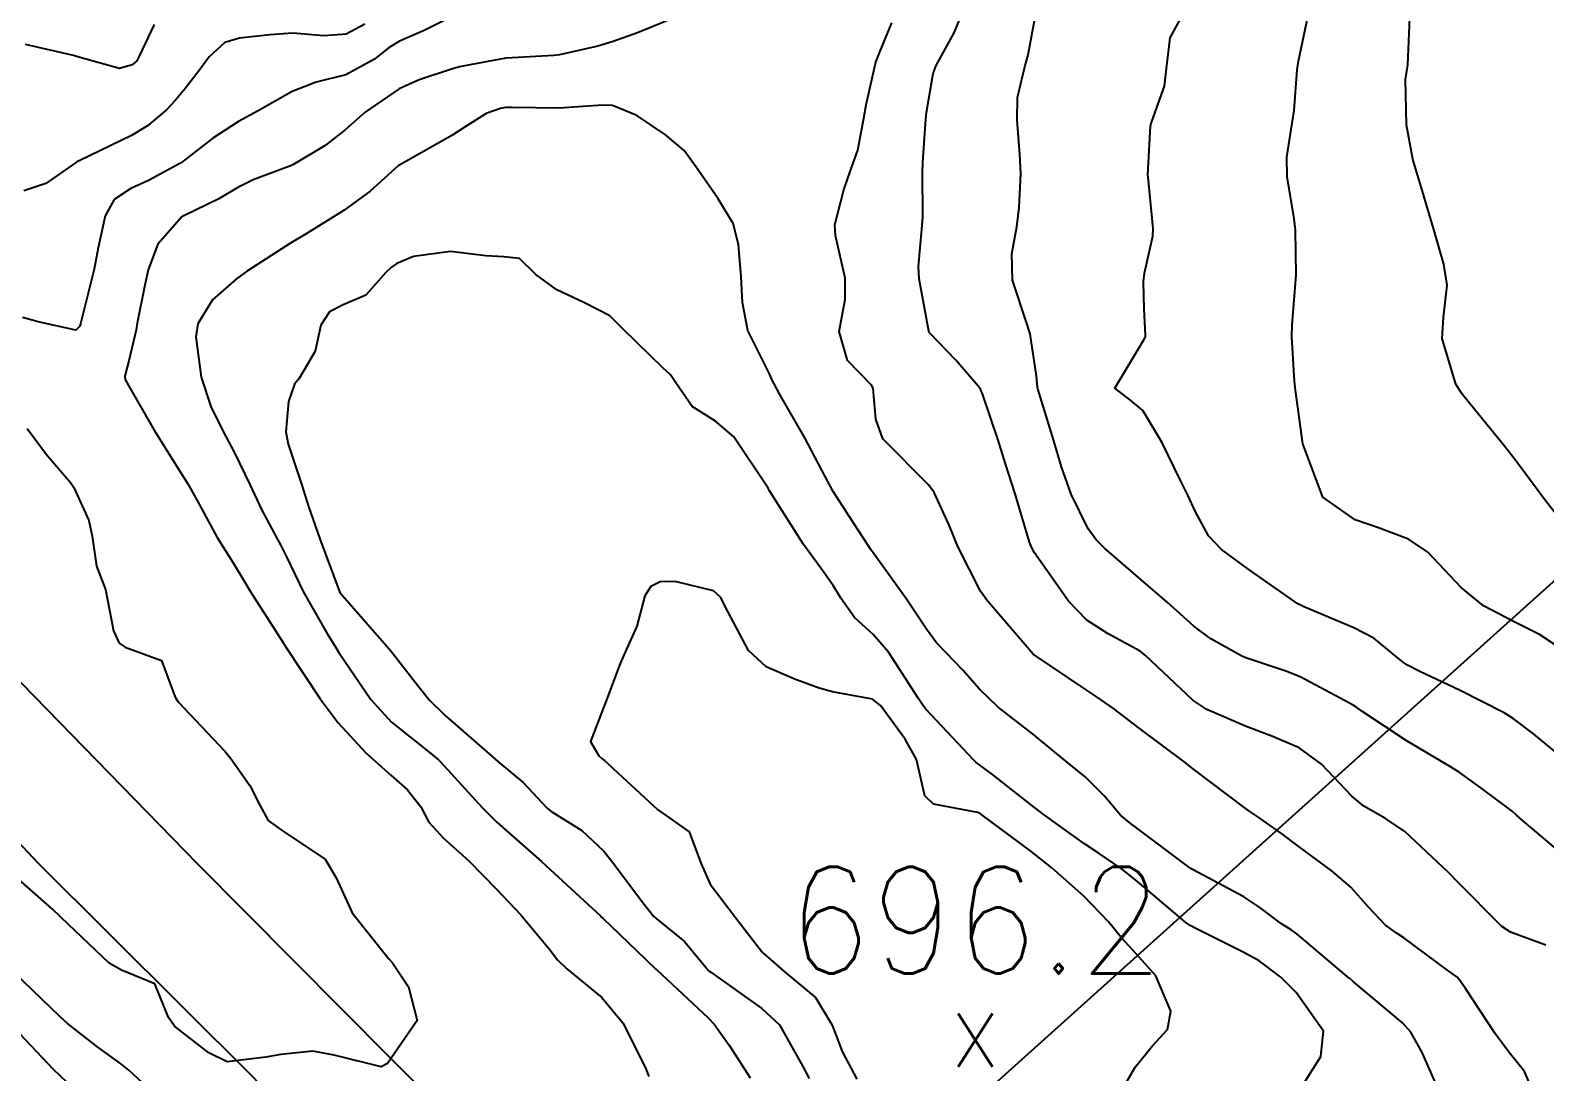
# Model space of a CAD drawing. Header units: metres. Extents: x 298520 to 308411, y 7433745 to 7450750.
# Drawn here: x 300625.3 to 300682, y 7448626.1 to 7448665.1 of the extents above; entities that cross this region are included whole.
import ezdxf
from ezdxf.enums import TextEntityAlignment as Align

# ---------------------------------------------------------------- set-up
doc = ezdxf.new("R2010")
doc.units = ezdxf.units.M
doc.header["$LTSCALE"] = 10
doc.linetypes.add('CONTINUO', pattern=[0])
for name, color, linetype in [('Curvas de Nivel 1m', 11, 'Continuous'), ('Curvas de Nivel 5m', 15, 'Continuous'), ('Linha Férrea', 251, 'TRACKS'), ('Pontos Cotados', 45, 'Continuous'), ('TEXTO', 45, 'Continuous')]:
    doc.layers.add(name, color=color, linetype=linetype)
doc.styles.add('Style-STANDARD', font='STANDARD.shx')
doc.linetypes.add('TRACKS', pattern='A,0.15,[130,ltypeshp.shx,S=0.25,R=0,X=0,Y=0],0.15', length=0.3)

# ---------------------------------------------------------------- blocks, each defined once
blk = doc.blocks.new('ELVTXT_48')
at = {"layer": 'Pontos Cotados', "linetype": 'Continuous', "style": 'Style-STANDARD'}
for s, height, p in [('696.2', 4, (0, 4)), ('x', 3, (0, 0))]:
    blk.add_text(s, height=height, dxfattribs=at).set_placement(p, align=Align.MIDDLE_CENTER)

msp = doc.modelspace()

# ---------------------------------------------------------------- linework, layer by layer
at = {"layer": 'Curvas de Nivel 1m', "flags": 128}
for points, elevation in [([(300641.128, 7448665.612), (300640.031, 7448665.059), (300639.113, 7448664.662), (300638.69, 7448664.406), (300638.176, 7448663.994), (300637.097, 7448663.405), (300635.99, 7448663.125), (300635.09, 7448662.774), (300633.82, 7448662.049), (300633.079, 7448661.653), (300632.117, 7448661.025), (300631.064, 7448660.201), (300630.995, 7448660.149), (300630.886, 7448660.082), (300629.704, 7448659.443), (300629.049, 7448659.143), (300628.423, 7448658.728), (300628.083, 7448658.114), (300627.829, 7448656.926), (300627.676, 7448656.12), (300627.239, 7448654.37), (300627.18, 7448654.127), (300627.135, 7448653.983), (300626.988, 7448653.833), (300625.581, 7448654.144), (300624.994, 7448654.304)], 703), ([(300682.04, 7448630.794), (300680.721, 7448631.275), (300680.398, 7448631.493), (300678.739, 7448633.161), (300678.398, 7448633.513), (300676.766, 7448635.046), (300676.034, 7448635.541), (300675.225, 7448636.001), (300674.781, 7448636.377), (300673.644, 7448637.571), (300672.802, 7448638.184), (300671.783, 7448638.621), (300670.814, 7448638.989), (300669.343, 7448639.625), (300668.826, 7448639.967), (300667.049, 7448641.648), (300666.845, 7448641.812), (300665.646, 7448642.463), (300664.856, 7448642.965), (300664.163, 7448643.687), (300662.89, 7448645.494), (300662.774, 7448645.701), (300662.704, 7448645.893), (300662.162, 7448647.708), (300661.81, 7448648.831), (300661.534, 7448649.714), (300660.96, 7448651.414), (300660.866, 7448651.625), (300660.798, 7448651.722), (300659.948, 7448652.711), (300658.983, 7448653.711), (300658.953, 7448653.75), (300658.936, 7448653.798), (300658.571, 7448655.754), (300658.549, 7448656.224), (300658.69, 7448657.753), (300658.708, 7448658.083), (300658.696, 7448659.754), (300658.704, 7448660.116), (300658.82, 7448661.753), (300658.851, 7448661.987), (300659.1, 7448663.45), (300659.206, 7448663.748), (300659.884, 7448664.976), (300660.2, 7448665.734)], 703), ([(300682.753, 7448634.121), (300681.149, 7448635.484), (300680.949, 7448635.662), (300680.776, 7448635.813), (300679.606, 7448636.681), (300678.791, 7448637.272), (300678.407, 7448637.514), (300676.807, 7448638.455), (300675.157, 7448639.555), (300674.961, 7448639.695), (300674.825, 7448639.782), (300674.345, 7448640.047), (300672.836, 7448640.845), (300672.311, 7448641.062), (300670.842, 7448641.542), (300670.679, 7448641.612), (300669.498, 7448642.269), (300668.854, 7448642.741), (300667.858, 7448643.64), (300666.876, 7448644.499), (300665.512, 7448645.671), (300665.197, 7448645.976), (300664.9, 7448646.392), (300664.263, 7448647.686), (300663.906, 7448648.712), (300663.615, 7448649.693), (300663.021, 7448651.64), (300663.01, 7448651.7), (300662.967, 7448652.11), (300662.727, 7448653.703), (300662.608, 7448654.085), (300662.064, 7448655.709), (300662.038, 7448656.694), (300662.227, 7448657.708), (300662.315, 7448658.436), (300662.376, 7448659.707), (300662.345, 7448660.433), (300662.237, 7448661.708), (300662.253, 7448662.547), (300662.527, 7448663.706), (300662.661, 7448664.153), (300662.941, 7448665.702)], 704), ([(300682.846, 7448641.744), (300681.805, 7448642.428), (300680.857, 7448642.906), (300679.71, 7448643.502), (300678.873, 7448644.195), (300677.618, 7448645.523), (300676.898, 7448646.01), (300675.779, 7448646.424), (300674.905, 7448646.727), (300673.688, 7448647.572), (300672.943, 7448649.58), (300672.662, 7448651.583), (300672.627, 7448651.922), (300672.53, 7448653.585), (300672.536, 7448654.038), (300672.67, 7448655.583), (300672.687, 7448655.913), (300672.668, 7448657.584), (300672.618, 7448658.005), (300672.356, 7448659.587), (300672.34, 7448660.317), (300672.544, 7448661.585), (300672.611, 7448662.062), (300672.731, 7448663.584), (300672.779, 7448663.912), (300673.133, 7448665.58)], 706), ([(300682.41, 7448646.97), (300681.999, 7448647.474), (300680.934, 7448648.922), (300680.498, 7448649.494), (300678.962, 7448651.376), (300678.86, 7448651.511), (300678.671, 7448651.807), (300678.155, 7448653.518), (300678.205, 7448654.307), (300678.343, 7448655.517), (300678.227, 7448656.312), (300677.877, 7448657.522), (300677.374, 7448659.203), (300677.276, 7448659.528), (300677.064, 7448660.244), (300676.827, 7448661.534), (300676.791, 7448663.226), (300676.834, 7448663.534), (300676.869, 7448663.771), (300676.953, 7448665.533)], 707), ([(300637.816, 7448665.306), (300637.117, 7448664.921), (300636.274, 7448664.86), (300635.117, 7448664.957), (300634.255, 7448664.904), (300633.114, 7448664.776), (300632.565, 7448664.612), (300631.976, 7448664.071), (300631.612, 7448663.561), (300631.091, 7448662.903), (300630.722, 7448662.449), (300630.387, 7448662.087), (300629.676, 7448661.495), (300629.073, 7448661.128), (300627.113, 7448660.179), (300627.063, 7448660.157), (300627.042, 7448660.151), (300627.014, 7448660.13), (300625.866, 7448659.327), (300625.047, 7448659.056)], 704), ([(300649.126, 7448665.42), (300648.025, 7448664.975), (300647.114, 7448664.649), (300646.532, 7448664.475), (300645.107, 7448664.155), (300644.889, 7448664.13), (300643.104, 7448664.027), (300643.025, 7448664.02), (300642.622, 7448663.945), (300641.357, 7448663.701), (300641.1, 7448663.632), (300639.849, 7448663.219), (300639.092, 7448662.881), (300637.826, 7448661.999), (300637.076, 7448661.336), (300636.332, 7448660.756), (300635.113, 7448660.029), (300635.081, 7448660.012), (300635.062, 7448660.002), (300633.632, 7448659.473), (300633.05, 7448659.182), (300632.35, 7448658.76), (300631.034, 7448658.122), (300631.007, 7448658.107), (300630.955, 7448658.081), (300630.058, 7448657.054), (300629.702, 7448656.093), (300629.578, 7448655.524), (300629.289, 7448654.097), (300629.245, 7448653.842), (300628.972, 7448652.681), (300628.849, 7448652.217), (300628.824, 7448652.102), (300628.842, 7448651.982), (300628.96, 7448651.764), (300629.917, 7448650.09), (300630.919, 7448648.493), (300631.183, 7448648.077), (300631.527, 7448647.453), (300632.282, 7448646.066), (300632.883, 7448645.116), (300633.279, 7448644.456), (300633.519, 7448644.05), (300634.766, 7448642.11), (300634.812, 7448642.03), (300634.824, 7448642.011), (300634.842, 7448641.988), (300636.135, 7448640.017), (300636.81, 7448639.121), (300637.848, 7448637.999), (300638.785, 7448637.167), (300639.416, 7448636.617), (300639.903, 7448635.973), (300640.204, 7448635.405), (300640.761, 7448634.807), (300641.711, 7448633.95), (300642.737, 7448632.896), (300643.649, 7448631.931), (300644.71, 7448630.655), (300645.033, 7448630.242), (300645.382, 7448629.91), (300646.687, 7448628.832), (300647.479, 7448627.882), (300648.328, 7448626.202), (300648.452, 7448625.872)], 702), ([(300681.499, 7448625.477), (300681.237, 7448626.06), (300680.666, 7448626.772), (300680.129, 7448627.495), (300679.033, 7448629.171), (300678.799, 7448629.509), (300678.704, 7448629.602), (300678.371, 7448629.849), (300676.718, 7448631.061), (300676.435, 7448631.249), (300676.038, 7448631.54), (300675.398, 7448632.219), (300674.737, 7448632.968), (300674.043, 7448633.567), (300672.757, 7448634.512), (300672.148, 7448634.97), (300671.251, 7448635.603), (300670.962, 7448635.795), (300670.776, 7448635.931), (300669.563, 7448636.844), (300668.791, 7448637.429), (300668.529, 7448637.633), (300666.812, 7448638.92), (300665.848, 7448639.665), (300665.242, 7448640.089), (300664.83, 7448640.355), (300662.843, 7448641.7), (300661.109, 7448643.718), (300660.868, 7448644.057), (300660.022, 7448645.733), (300659.695, 7448646.532), (300659.138, 7448647.747), (300658.917, 7448648.039), (300657.216, 7448649.767), (300656.95, 7448650.502), (300656.846, 7448651.656), (300656.786, 7448651.773), (300655.887, 7448652.701), (300655.571, 7448653.784), (300655.798, 7448654.985), (300655.802, 7448655.782), (300655.437, 7448657.378), (300655.414, 7448657.786), (300655.745, 7448659.091), (300655.992, 7448659.781), (300656.271, 7448660.578), (300656.502, 7448661.776), (300656.588, 7448662.275), (300656.927, 7448663.772), (300656.966, 7448663.91), (300657.111, 7448664.294), (300657.543, 7448665.349)], 702), ([(300677.965, 7448625.517), (300677.414, 7448626.774), (300676.981, 7448627.527), (300676.678, 7448627.883), (300674.837, 7448629.421), (300674.703, 7448629.54), (300674.679, 7448629.56), (300672.719, 7448631.213), (300672.502, 7448631.364), (300672.138, 7448631.589), (300671.33, 7448632.202), (300670.738, 7448632.597), (300668.81, 7448633.629), (300668.753, 7448633.66), (300668.659, 7448633.726), (300666.768, 7448635.151), (300666.472, 7448635.357), (300666.116, 7448635.66), (300665.503, 7448636.392), (300664.787, 7448637.095), (300664.068, 7448637.687), (300662.808, 7448638.719), (300661.537, 7448639.713), (300660.83, 7448640.38), (300660.207, 7448641.1), (300659.587, 7448641.739), (300659.22, 7448642.118), (300658.852, 7448642.628), (300658.094, 7448643.758), (300656.888, 7448645.445), (300656.754, 7448645.635), (300656.66, 7448645.773), (300655.959, 7448646.84), (300655.355, 7448647.793), (300654.925, 7448648.589), (300654.293, 7448649.807), (300653.356, 7448651.419), (300653.139, 7448651.818), (300653.085, 7448651.939), (300652.967, 7448652.2), (300652.159, 7448653.828), (300651.952, 7448654.877), (300651.911, 7448655.831), (300651.812, 7448657.045), (300651.611, 7448657.834), (300651.047, 7448658.76), (300650.288, 7448659.852), (300649.772, 7448660.561), (300649.076, 7448661.159), (300647.998, 7448661.881), (300647.086, 7448662.248), (300646.718, 7448662.263), (300645.085, 7448662.149), (300643.331, 7448662.182), (300643.085, 7448662.174), (300642.889, 7448662.138), (300642.359, 7448661.947), (300641.575, 7448661.458), (300641.075, 7448661.135), (300639.063, 7448659.99), (300638.009, 7448659.04), (300637.038, 7448658.335), (300636.838, 7448658.21), (300636.539, 7448658.015), (300635.61, 7448657.442), (300635.024, 7448657.097), (300633.415, 7448656.054), (300633.01, 7448655.764), (300632.101, 7448654.97), (300631.555, 7448654.074), (300631.481, 7448653.58), (300631.679, 7448652.073), (300632.041, 7448650.98), (300632.488, 7448650.065), (300632.931, 7448649.236), (300633.506, 7448648.051), (300633.955, 7448647.096), (300634.512, 7448646.036), (300634.651, 7448645.794), (300634.886, 7448645.314), (300635.515, 7448644.024), (300636.42, 7448642.444), (300636.687, 7448642.012), (300636.84, 7448641.758), (300638.032, 7448639.998), (300638.81, 7448639.149), (300640.288, 7448637.968), (300640.569, 7448637.742), (300640.788, 7448637.513), (300642.202, 7448635.946), (300642.767, 7448635.392), (300644.427, 7448633.923), (300644.749, 7448633.631), (300646.632, 7448631.891), (300646.676, 7448631.844), (300646.722, 7448631.799), (300648.002, 7448630.585), (300648.703, 7448629.908), (300648.725, 7448629.891), (300648.743, 7448629.869), (300650.676, 7448628.069), (300650.895, 7448627.838), (300651.455, 7448627.042), (300652.245, 7448625.824)], 701), ([(300625.164, 7448650.148), (300625.887, 7448649.182), (300626.794, 7448648.131), (300626.911, 7448647.938), (300627.475, 7448646.698), (300627.603, 7448646.119), (300627.758, 7448644.993), (300628.099, 7448644.118), (300628.396, 7448642.568), (300628.609, 7448642.112), (300628.841, 7448641.96), (300630.201, 7448641.454), (300630.711, 7448640.082), (300630.82, 7448639.906), (300632.569, 7448638.062), (300632.79, 7448637.79), (300633.507, 7448636.776), (300633.885, 7448636.043), (300634.186, 7448635.457), (300634.763, 7448635.052), (300636.332, 7448634.014), (300636.743, 7448633.321), (300637.338, 7448632.004), (300638.706, 7448630.286), (300638.848, 7448630.132), (300638.949, 7448629.986), (300639.444, 7448629.226), (300639.775, 7448627.973), (300638.657, 7448626.361), (300638.419, 7448626.23), (300636.663, 7448626.672), (300635.865, 7448626.818), (300634.663, 7448626.698), (300634.103, 7448626.597), (300632.658, 7448626.416), (300631.967, 7448626.763), (300630.678, 7448627.754), (300630.46, 7448628.083), (300629.944, 7448629.34), (300628.7, 7448629.86), (300628.24, 7448630.115), (300626.717, 7448631.569), (300626.11, 7448632.136), (300624.741, 7448633.358)], 703), ([(300666.337, 7448625.655), (300666.659, 7448626.223), (300667.3, 7448627.01), (300667.869, 7448627.638), (300667.995, 7448628.325), (300667.437, 7448629.643), (300666.711, 7448630.461), (300666.132, 7448631.074), (300665.663, 7448631.666), (300664.737, 7448632.633), (300663.544, 7448633.692), (300662.759, 7448634.314), (300660.866, 7448635.719), (300660.773, 7448635.759), (300659.106, 7448636.075), (300658.779, 7448636.382), (300658.478, 7448637.753), (300658.052, 7448638.509), (300657.12, 7448639.767), (300656.825, 7448640.009), (300655.325, 7448640.29), (300654.829, 7448640.418), (300653.876, 7448640.766), (300652.837, 7448641.226), (300652.184, 7448641.827), (300651.409, 7448643.29), (300651.129, 7448643.837), (300650.875, 7448644.068), (300649.429, 7448644.412), (300648.878, 7448644.409), (300648.521, 7448644.229), (300648.303, 7448643.876), (300647.995, 7448642.74), (300647.614, 7448641.882), (300647.378, 7448641.344), (300646.823, 7448639.89), (300646.269, 7448638.427), (300646.572, 7448637.892), (300646.69, 7448637.789), (300646.791, 7448637.709), (300648.773, 7448635.87), (300649.954, 7448635.041), (300650.411, 7448633.845), (300650.741, 7448633.077), (300651.689, 7448631.83), (300652.71, 7448630.523), (300653.505, 7448629.812), (300654.688, 7448628.825), (300655.318, 7448627.79), (300655.692, 7448626.813), (300656.232, 7448625.776)], 699), ([(300629.845, 7448625.292), (300628.979, 7448626.105), (300628.657, 7448626.354), (300627.808, 7448626.976), (300626.679, 7448627.854), (300626.373, 7448628.133), (300624.699, 7448629.741)], 702), ([(300626.648, 7448625.653), (300626.147, 7448626.135), (300624.676, 7448627.689)], 701)]:
    msp.add_lwpolyline(points, dxfattribs=dict(at, elevation=elevation))
at = {"layer": 'Curvas de Nivel 5m', "flags": 128}
for points, elevation in [([(300682.797, 7448637.705), (300681.582, 7448638.707), (300680.82, 7448639.28), (300680.477, 7448639.493), (300678.831, 7448640.335), (300677.318, 7448641.045), (300676.841, 7448641.299), (300676.702, 7448641.393), (300676.526, 7448641.535), (300675.598, 7448642.296), (300674.854, 7448642.678), (300672.956, 7448643.485), (300672.862, 7448643.525), (300672.824, 7448643.542), (300672.748, 7448643.581), (300670.882, 7448644.889), (300669.892, 7448645.615), (300669.408, 7448646.132), (300668.907, 7448647.047), (300668.642, 7448647.633), (300668.377, 7448648.179), (300667.658, 7448649.643), (300666.955, 7448650.819), (300666.504, 7448651.203), (300665.897, 7448651.666), (300666.981, 7448653.469), (300667.048, 7448653.583), (300667.055, 7448653.649), (300666.997, 7448654.617), (300666.973, 7448655.651), (300667.016, 7448655.97), (300667.318, 7448657.359), (300667.336, 7448657.647), (300667.145, 7448659.566), (300667.139, 7448659.649), (300667.237, 7448661.492), (300667.282, 7448661.648), (300667.758, 7448662.981), (300667.834, 7448663.643), (300667.979, 7448664.782), (300668.436, 7448665.637)], 705), ([(300629.923, 7448665.29), (300629.364, 7448664.097), (300629.272, 7448663.927), (300629.1, 7448663.775), (300628.63, 7448663.639), (300627.102, 7448664.058), (300626.906, 7448664.132), (300625.109, 7448664.541)], 705), ([(300672.951, 7448625.577), (300673.615, 7448626.619), (300673.717, 7448627.57), (300672.694, 7448629.016), (300672.119, 7448629.589), (300671.311, 7448630.203), (300670.712, 7448630.534), (300668.929, 7448631.42), (300668.722, 7448631.524), (300668.571, 7448631.632), (300666.746, 7448633.181), (300666.134, 7448633.659), (300665.313, 7448634.226), (300664.762, 7448634.594), (300663.22, 7448635.696), (300662.776, 7448636.035), (300661.313, 7448637.19), (300660.791, 7448637.573), (300660.709, 7448637.638), (300660.626, 7448637.723), (300658.821, 7448639.639), (300658.732, 7448639.751), (300658.537, 7448640.041), (300657.43, 7448641.764), (300656.85, 7448642.433), (300656.149, 7448643.073), (300655.643, 7448643.788), (300655.355, 7448644.27), (300654.884, 7448644.922), (300654.236, 7448645.807), (300653.052, 7448647.678), (300652.967, 7448647.819), (300652.914, 7448647.912), (300651.627, 7448649.833), (300650.949, 7448650.421), (300650.071, 7448650.97), (300649.461, 7448651.863), (300649.258, 7448652.158), (300648.968, 7448652.427), (300647.47, 7448653.885), (300646.99, 7448654.371), (300646.041, 7448654.855), (300645.004, 7448655.349), (300644.215, 7448655.922), (300643.602, 7448656.515), (300643.019, 7448656.588), (300642.34, 7448656.626), (300641.021, 7448656.784), (300639.635, 7448656.596), (300639.016, 7448656.329), (300638.806, 7448656.201), (300638.597, 7448655.994), (300637.851, 7448655.151), (300637.001, 7448654.785), (300636.49, 7448654.523), (300636.167, 7448654.018), (300635.951, 7448653.048), (300635.355, 7448652.026), (300635.178, 7448651.811), (300634.954, 7448651.156), (300634.85, 7448650.031), (300634.936, 7448649.563), (300635.455, 7448648.025), (300635.704, 7448647.223), (300636.132, 7448646.018), (300636.873, 7448644.01), (300638.637, 7448641.992), (300638.841, 7448641.754), (300639.615, 7448640.762), (300640.235, 7448639.969), (300640.815, 7448639.403), (300642.484, 7448637.943), (300642.79, 7448637.679), (300643.739, 7448636.882), (300644.641, 7448635.921), (300644.772, 7448635.816), (300645.945, 7448635.083), (300646.757, 7448634.314), (300647.106, 7448633.886), (300648.209, 7448632.397), (300648.634, 7448631.871), (300648.722, 7448631.79), (300649.789, 7448630.93), (300650.686, 7448629.84), (300650.703, 7448629.824), (300650.765, 7448629.777), (300652.682, 7448628.413), (300653.338, 7448627.813), (300654.212, 7448626.25), (300654.459, 7448625.802)], 700)]:
    msp.add_lwpolyline(points, dxfattribs=dict(at, elevation=elevation))
at = {"layer": 'Linha Férrea', "flags": 128}
for points in [[(298729.261, 7450749.95), (298734.809, 7450730.65), (298742.343, 7450703.451), (298750.119, 7450676.237), (298757.889, 7450649.199), (298765.189, 7450623.712), (298769.985, 7450606.424), (298776.494, 7450583.287), (298783.055, 7450560.248), (298788.164, 7450542.214), (298793.821, 7450521.584), (298798.125, 7450506.606), (298804.386, 7450484.418), (298809.295, 7450466.837), (298814.551, 7450448.858), (298819.559, 7450431.225), (298826.267, 7450408.649), (298831.926, 7450389.314), (298837.135, 7450370.779), (298842.092, 7450352.398), (298847.802, 7450331.823), (298852.149, 7450316.412), (298858.34, 7450294.769), (298862.969, 7450278.965), (298867.952, 7450260.088), (298870.924, 7450249.95), (298873.722, 7450238.982), (298878.355, 7450222.697), (298882.025, 7450210.358), (298885.603, 7450197.651), (298890.189, 7450181.049), (298894.637, 7450166.006), (298898.995, 7450149.812), (298904.361, 7450131.79), (298908.122, 7450117.709), (298911.93, 7450103.946), (298916.104, 7450089.039), (298920.554, 7450073.399), (298923.212, 7450064.319), (298926.468, 7450052.577), (298930.321, 7450038.956), (298934.723, 7450023.223), (298938.252, 7450011.622), (298941.509, 7449999.193), (298944.399, 7449989.651), (298947.701, 7449977.682), (298952.335, 7449961.49), (298956.967, 7449946.581), (298961.92, 7449929.017), (298965.909, 7449915.258), (298970.082, 7449900.905), (298973.936, 7449887.787), (298977.788, 7449874.853), (298981.549, 7449862.469), (298986.366, 7449847.197), (298989.852, 7449836.37), (298994.575, 7449822.337), (298999.437, 7449807.292), (299004.068, 7449794.269), (299008.7, 7449781.657), (299013.057, 7449770.328), (299018.285, 7449757.718), (299022.322, 7449748.037), (299026.817, 7449737.63), (299031.861, 7449726.852), (299036.814, 7449716.896), (299043.096, 7449705.205), (299047.821, 7449696.534), (299054.335, 7449685.572), (299060.664, 7449675.852), (299069.469, 7449663.104), (299077.541, 7449652.872), (299085.429, 7449643.336), (299089.832, 7449637.784), (299098.728, 7449628.561), (299107.993, 7449618.793), (299117.442, 7449610.031), (299127.077, 7449601.223), (299138.453, 7449591.782), (299150.409, 7449582.651), (299162.779, 7449573.982), (299174.004, 7449567.002), (299185.962, 7449560.295), (299199.698, 7449553.222), (299213.253, 7449547.024), (299227.033, 7449541.5), (299241.999, 7449536.525), (299258.424, 7449531.831), (299277.224, 7449527.814), (299295.935, 7449525.032), (299311.589, 7449523.57), (299326.876, 7449522.883), (299340.975, 7449522.747), (299353.572, 7449523.111), (299369.274, 7449524.069), (299382.826, 7449525.211), (299396.609, 7449526.717), (299414.178, 7449529.501), (299430.969, 7449532.603), (299440.142, 7449534.839), (299451.094, 7449537.487), (299469.666, 7449542.917), (299486.963, 7449547.755), (299510.376, 7449554.83), (299531.414, 7449561.037), (299544.903, 7449564.894), (299559.186, 7449569.068), (299590.197, 7449576.665), (299616.417, 7449582.259), (299645.03, 7449585.805), (299675.251, 7449587.635), (299705.522, 7449586.259), (299732.882, 7449582.825), (299762.581, 7449576.088), (299791.888, 7449566.944), (299816.217, 7449556.896), (299840.774, 7449544.781), (299859.676, 7449534.387), (299878.529, 7449521.308), (299897.376, 7449507.135), (299919.538, 7449486.991), (299927.658, 7449478.626), (299947.133, 7449456.962), (299961.499, 7449437.961), (299971.137, 7449424.784), (299981.869, 7449408.322), (299997.595, 7449383.682), (300016.228, 7449354.96), (300035.864, 7449324.687), (300055.136, 7449295.587), (300073.232, 7449268.397), (300085.868, 7449249.95), (300089.501, 7449244.778), (300101.211, 7449227.647), (300111.197, 7449214.14), (300124.752, 7449194.736), (300135.909, 7449179.759), (300148.296, 7449162.129), (300160.805, 7449144.566), (300173.129, 7449128.481), (300185.523, 7449112.088), (300198.402, 7449095.758), (300207.462, 7449083.98), (300220.094, 7449068.515), (300233.468, 7449051.744), (300246.778, 7449035.349), (300263.478, 7449015.076), (300277.526, 7448998.444), (300292.814, 7448981.501), (300306.688, 7448964.856), (300324.623, 7448944.393), (300340.398, 7448926.517), (300357.9, 7448907.843), (300372.755, 7448891.817), (300392.041, 7448871.054), (300410.717, 7448852.066), (300427.475, 7448834.137), (300439.245, 7448822.858), (300454.898, 7448806.525), (300473.448, 7448788.164), (300493.111, 7448768.808), (300511.705, 7448749.95), (300518.198, 7448743.612), (300525.672, 7448735.984), (300530.889, 7448730.361), (300538.141, 7448723.284), (300543.771, 7448717.624), (300548.924, 7448711.903), (300554.778, 7448706.093), (300562.444, 7448698.573), (300570.483, 7448690.198), (300580.06, 7448680.508), (300590.013, 7448670.628), (300599.102, 7448661.391), (300608.565, 7448651.702), (300616.68, 7448643.32), (300625.581, 7448633.859), (300633.62, 7448625.859), (300641.21, 7448617.858), (300649.582, 7448609.897), (300659.386, 7448599.72), (300667.387, 7448591.231), (300676.098, 7448582.784), (300683.871, 7448574.669), (300691.725, 7448567.153), (300703.33, 7448554.876), (300711.744, 7448546.351), (300718.093, 7448539.767), (300726.506, 7448530.983), (300733.153, 7448523.695), (300741.152, 7448514.418), (300747.426, 7448507.242), (300750.054, 7448504.018), (300758.169, 7448493.99), (300764.854, 7448485.238), (300772.251, 7448475.55), (300781.114, 7448462.855), (300788.178, 7448452.147), (300795.99, 7448439.115), (300802.712, 7448427.661), (300809.137, 7448414.665), (300814.959, 7448402.42), (300819.763, 7448391.601), (300824.722, 7448378.533), (300829.079, 7448366.59), (300833.249, 7448353.858), (300836.592, 7448342.438), (300839.822, 7448330.572), (300842.678, 7448317.912), (300845.758, 7448304.202), (300848.387, 7448291.169), (300849.927, 7448279.903), (300851.843, 7448266.756), (300852.632, 7448254.174), (300852.974, 7448249.95), (300853.718, 7448237.64), (300853.896, 7448226.066), (300854.164, 7448215.145), (300853.836, 7448203.832), (300853.598, 7448192.905), (300852.795, 7448182.25), (300851.991, 7448170.79), (300850.801, 7448159.302), (300849.223, 7448146.768), (300848.151, 7448135.486), (300846.96, 7448124.114), (300845.442, 7448113.546), (300844.222, 7448102.204), (300842.288, 7448090.385), (300840.978, 7448078.33), (300839.608, 7448068.386), (300838.209, 7448056.39), (300836.541, 7448045.166), (300835.023, 7448032.665), (300833.535, 7448020.341), (300832.284, 7448009.205), (300831.094, 7447998.637), (300829.874, 7447985.926), (300828.432, 7447973.713), (300826.546, 7447955.639), (300825.162, 7447943.391), (300824.986, 7447942.247), (300823.836, 7447930.96), (300822.657, 7447919.829), (300821.593, 7447909.075), (300820.243, 7447895.408), (300819.533, 7447885.934), (300818.679, 7447872.07), (300818.298, 7447858.799), (300817.927, 7447851.916), (300817.786, 7447841.862), (300817.933, 7447833.489), (300818.516, 7447815.843), (300820.361, 7447795.876), (300822.449, 7447776.733), (300825.922, 7447758.996), (300827.722, 7447750.217), (300828.687, 7447743.229), (300830.467, 7447731.539), (300833.751, 7447711.152), (300838.977, 7447681.969), (300842.161, 7447664.851), (300846.249, 7447643.566), (300856.898, 7447587.933), (300861.3, 7447564.706), (300863.731, 7447552.015), (300867.081, 7447534.8), (300870.251, 7447518.153), (300879.139, 7447471.406), (300882.717, 7447452.426), (300886.196, 7447433.436), (300890.621, 7447408.952), (300893.065, 7447393.996), (300894.895, 7447382.534), (300896.018, 7447374.923), (300897.056, 7447367.88), (300898.671, 7447355.202), (300899.884, 7447344.173), (300901.155, 7447328.57), (300902.425, 7447306.17), (300902.632, 7447290.927), (300902.643, 7447274.906), (300901.209, 7447249.806), (300899.894, 7447235.454), (300897.424, 7447214.973), (300896.24, 7447207.108, -0.017609), (300893.245, 7447191.067), (300890.79, 7447180.008), (300886.347, 7447162.337), (300883.122, 7447151.267), (300877.521, 7447133.871), (300873.858, 7447123.752), (300865.532, 7447103.056), (300859.822, 7447090.388), (300850.503, 7447071.406), (300846.315, 7447063.106), (300836.805, 7447045.834), (300827.664, 7447031.197), (300815.395, 7447013.014), (300803.069, 7446996.228), (300792.968, 7446983.245), (300781.446, 7446969.292), (300759.63, 7446945.435), (300748.36, 7446933.669), (300737.301, 7446922.447), (300720.178, 7446905.644), (300707.821, 7446893.561), (300697.057, 7446883.028), (300686.376, 7446872.224), (300676.506, 7446862.329), (300660.145, 7446845.845), (300651.989, 7446837.638), (300637.917, 7446823.835), (300624.102, 7446810.419), (300614.955, 7446801.573), (300610.107, 7446796.538), (300599.124, 7446785.64, 0.017844), (300588.776, 7446774.611), (300582.973, 7446768.596), (300572.807, 7446757.15), (300570.635, 7446754.423, -0.018804), (300566.868, 7446749.902, -0.021463), (300565.197, 7446747.771, 0.014089), (300560.744, 7446742.236), (300556.818, 7446737.065), (300549.018, 7446726.402), (300544.903, 7446720.152), (300542.989, 7446717.435), (300540.702, 7446714.014), (300534.516, 7446704.131), (300528.813, 7446694.775), (300525.37, 7446688.688), (300519.775, 7446678.443, 0.017217), (300513.559, 7446666.068), (300510.115, 7446659.471), (300505.35, 7446648.44), (300501.39, 7446638.953, 0.017957), (300498.447, 7446631.125), (300492.383, 7446614.647), (300488.086, 7446600.958), (300484.889, 7446590.082), (300482.448, 7446580.533), (300479.028, 7446566.174), (300474.999, 7446546.195), (300472.245, 7446530.076), (300469.723, 7446510.133), (300467.649, 7446494.09), (300465.343, 7446472.628), (300462.509, 7446448.283), (300460.589, 7446427.75), (300458.173, 7446403.459), (300455.716, 7446377.743), (300453.679, 7446357.578), (300451.179, 7446331.957), (300448.408, 7446302.907), (300446.096, 7446278.461), (300443.948, 7446255.986), (300443.327, 7446249.95), (300441.921, 7446236.026), (300439.714, 7446214.959), (300437.145, 7446189.663), (300434.772, 7446164.489), (300432.986, 7446145.942), (300427.675, 7446092.019), (300425.457, 7446069.071), (300422.052, 7446034.05), (300420.454, 7446017.74), (300416.946, 7445981.751), (300414.159, 7445952.95), (300410.686, 7445916.311), (300408.437, 7445891.812), (300405.718, 7445868.171), (300403.766, 7445842.739), (300401.654, 7445818.651), (300400.337, 7445806.143), (300399.876, 7445801.282), (300399.266, 7445794.558)], [(298905.363, 7450145.031), (298910.207, 7450124.873), (298915.002, 7450108.012), (298921.739, 7450085.266), (298926.98, 7450064.83), (298931.003, 7450051.742), (298934.224, 7450039.953), (298937.65, 7450027.983), (298940.458, 7450017.786), (298943.206, 7450008.624), (298945.866, 7449998.811), (298948.85, 7449988.084), (298952.218, 7449977.183), (298954.849, 7449967.637), (298957.892, 7449956.733), (298961.763, 7449943.848), (298964.896, 7449932.558), (298968.973, 7449920.293), (298972.372, 7449908.382), (298975.8, 7449896.208), (298979.287, 7449884.682), (298982.035, 7449875.079), (298985.463, 7449863.464), (298988.891, 7449853.475), (298994.252, 7449836.792), (298999.642, 7449820.007), (299004.122, 7449806.223), (299009.577, 7449791.55), (299017.072, 7449771.922), (299023.852, 7449755.78), (299031.351, 7449735.099), (299042.615, 7449714.768), (299049.157, 7449702.257), (299057.947, 7449687.795), (299067.128, 7449674.025), (299074.388, 7449663.764), (299083.266, 7449652.271), (299093.226, 7449640.21), (299104.865, 7449628.3), (299116.059, 7449616.929), (299127.188, 7449606.965), (299134.846, 7449600.398), (299146.061, 7449590.999), (299159.8, 7449581.134), (299172.881, 7449572.672), (299188.754, 7449563.553), (299203.487, 7449555.781), (299219.692, 7449548.782), (299229.285, 7449544.979), (299249.695, 7449538.196), (299264.418, 7449534.22), (299286.841, 7449530.183), (299305.276, 7449527.832), (299319.472, 7449527.113), (299340.209, 7449526.73), (299362.575, 7449527.496), (299380.335, 7449528.889), (299402.027, 7449531.43), (299418.393, 7449534.55), (299439.271, 7449538.773), (299455.546, 7449542.61), (299468.219, 7449546.447), (299486.071, 7449551.679), (299502.678, 7449556.429), (299521.873, 7449562.476), (299544.903, 7449569.511), (299558.765, 7449572.874), (299572.65, 7449576.475), (299589.389, 7449580.647), (299603.615, 7449583.903), (299623.713, 7449587.445), (299640.449, 7449589.67), (299657.813, 7449590.983), (299675.925, 7449591.554), (299694.255, 7449591.042), (299708.541, 7449590.126), (299722.182, 7449588.244), (299738.919, 7449585.56), (299759.653, 7449580.821), (299775.25, 7449576.474), (299786.436, 7449572.94), (299797.015, 7449569.282), (299807.003, 7449565.52), (299816.424, 7449561.561), (299823.596, 7449557.979), (299834.148, 7449553.022), (299842.943, 7449548.641), (299850.946, 7449544.045), (299857.58, 7449540.07), (299867.592, 7449534.039), (299879.685, 7449526.144), (299888.765, 7449519.647), (299901.686, 7449509.708), (299911.305, 7449500.703), (299920.635, 7449492.515), (299928.708, 7449484.626), (299935.814, 7449476.733), (299943.925, 7449467.258), (299951.104, 7449459.003), (299957.671, 7449450.784), (299963.484, 7449442.67), (299970.77, 7449432.303), (299976.475, 7449423.904), (299982.432, 7449414.862), (299988.891, 7449404.85), (299995.852, 7449394.443), (300002.312, 7449383.928), (300010.887, 7449370.223), (300018.781, 7449358.239), (300026.569, 7449345.892), (300033.388, 7449335.88), (300041.176, 7449324.037), (300049.358, 7449311.838), (300057.288, 7449299.745), (300065.47, 7449287.364), (300073.508, 7449275.701), (300081.011, 7449264.541), (300090.196, 7449251.298), (300091.164, 7449249.95), (300100.525, 7449236.167), (300109.403, 7449223.951), (300117.162, 7449213.187), (300127.336, 7449198.457), (300139.6, 7449181.446), (300149.952, 7449166.72), (300159.813, 7449153.466), (300168.75, 7449141.382), (300179.779, 7449126.346), (300190.932, 7449112.414), (300203.876, 7449095.222), (300217.308, 7449078.587), (300230.374, 7449062.005), (300242.887, 7449046.162), (300256.877, 7449029.774), (300272.777, 7449010.921), (300288.309, 7448992.868), (300306.303, 7448971.97), (300322.512, 7448953.54), (300337.055, 7448937.024), (300349.196, 7448923.521), (300363.433, 7448907.803), (300372.178, 7448898.27), (300387.649, 7448881.624), (300402.322, 7448866.086), (300417.298, 7448851.105), (300428.763, 7448838.962), (300440.716, 7448827.379), (300454.398, 7448813.148), (300467.461, 7448800.639), (300481.638, 7448785.533), (300502.227, 7448765.254), (300514.06, 7448753.852), (300517.826, 7448749.95), (300528.275, 7448738.976), (300540.783, 7448726.333), (300551.364, 7448715.261), (300568.358, 7448698.083), (300580.431, 7448686.447), (300591.073, 7448675.242), (300605.822, 7448659.996), (300619.827, 7448645.871), (300631.531, 7448633.85), (300641.93, 7448623.388), (300651.196, 7448614.132), (300663.21, 7448601.736), (300675.654, 7448588.967), (300686.366, 7448579.136), (300697.132, 7448567.001), (300714.307, 7448549.82), (300728.065, 7448535.254), (300742.189, 7448519.954), (300754.02, 7448506), (300763.608, 7448493.67), (300772.134, 7448482.969), (300781.594, 7448469.905), (300789.873, 7448457.453), (300798.087, 7448444.138), (300806.367, 7448430.378), (300809.353, 7448423.731), (300815.826, 7448410.715), (300822.176, 7448396.83), (300827.777, 7448382.459), (300832.26, 7448369.325), (300838.297, 7448352.647), (300842.655, 7448335.903), (300846.951, 7448318.72), (300850.061, 7448305.153), (300853.485, 7448286.05), (300855.912, 7448269.922), (300857.341, 7448249.95), (300858.33, 7448231.606), (300857.942, 7448206.205), (300856.925, 7448178.368), (300854.333, 7448156.855), (300851.333, 7448129.708), (300849.095, 7448108.502), (300845.739, 7448085.317), (300843.044, 7448064.17), (300840.396, 7448043.097), (300838.567, 7448030.951), (300837.041, 7448016.016), (300835.11, 7447994.958), (300832.975, 7447975.28), (300830.738, 7447953.623), (300829.108, 7447937.188), (300828.366, 7447933.435), (300827.045, 7447924.743), (300825.629, 7447910.191), (300824.268, 7447895.589), (300822.966, 7447881.617), (300821.953, 7447863.074), (300821.73, 7447846.352), (300821.738, 7447838.346), (300822.298, 7447822.796), (300823.264, 7447806.625), (300824.128, 7447792.391), (300826.211, 7447777.691), (300829.715, 7447760.435), (300831.501, 7447751.07), (300833.495, 7447738.255), (300836.415, 7447720.056), (300862.711, 7447579.549), (300879.787, 7447489.912), (300882.904, 7447473.371), (300886.736, 7447453.399), (300891.84, 7447425.61), (300894.824, 7447408.419), (300897.501, 7447392.308), (300900.259, 7447374.699), (300902.627, 7447356.768), (300903.989, 7447344.999), (300904.86, 7447335.88), (300905.847, 7447322.28), (300906.291, 7447313.022), (300906.573, 7447308.418), (300906.759, 7447298.893), (300906.88, 7447292.725, -0.006984), (300906.844, 7447284.829), (300906.695, 7447276.838), (300906.36, 7447267.883), (300905.744, 7447256.667), (300905.23, 7447249.95), (300904.292, 7447239.525), (300903.012, 7447227.25), (300901.034, 7447212.309), (300899.543, 7447202.921, -0.011988), (300897.909, 7447194.02), (300894.997, 7447180.769), (300891.356, 7447165.387), (300887.457, 7447151.115), (300883.301, 7447137.652), (300876.75, 7447119.219), (300874.099, 7447111.988), (300871.749, 7447106.138, -0.018309), (300868.914, 7447099.764, 0.011681), (300865.826, 7447093.061), (300860.469, 7447081.825), (300851.72, 7447064.422), (300846.208, 7447053.937), (300843.033, 7447048.479), (300836.89, 7447038.137), (300827.206, 7447022.921), (300821.11, 7447014.014), (300814.857, 7447005.089), (300809.628, 7446998.099), (300801.236, 7446986.884), (300791.122, 7446974.407), (300781.425, 7446962.969), (300774.943, 7446955.767), (300762.88, 7446942.762), (300751.299, 7446930.933), (300734.873, 7446914.565), (300727.949, 7446907.628), (300717.868, 7446897.443), (300705.6, 7446885.783), (300698.716, 7446879.048), (300668.127, 7446848.06), (300640.994, 7446821.407), (300627.442, 7446808.23), (300610.345, 7446790.697), (300597.443, 7446778.155), (300592.334, 7446772.486), (300571.229, 7446748.595), (300567.705, 7446744.65), (300564.743, 7446740.8), (300562.62, 7446737.769), (300551.356, 7446722.391), (300544.903, 7446712.981), (300541.869, 7446707.917), (300539.497, 7446704.103, 0.003437), (300530.37, 7446689.205, 0.010632), (300522.744, 7446675.931, 0.016565), (300518.05, 7446666.625, -0.011698), (300511.771, 7446653.868, 0.029635), (300510.132, 7446650.211), (300505.481, 7446638.898), (300500.314, 7446625.471), (300492.316, 7446601.197), (300488.229, 7446587.047), (300485.297, 7446575.185), (300482.347, 7446562.473), (300481.087, 7446556.089, 0.004599), (300479.148, 7446545.763), (300476.443, 7446530.265), (300474.645, 7446518.085), (300472.755, 7446502.987), (300471.297, 7446490.618), (300469.17, 7446472.092), (300467.901, 7446459.793), (300466.767, 7446449.806), (300465.445, 7446435.701), (300463.191, 7446412.592), (300462.659, 7446405.266), (300461.606, 7446397.228), (300459.608, 7446375.419), (300458.167, 7446361.3), (300456.938, 7446349.283), (300454.601, 7446324.341), (300452.383, 7446301.27), (300450.408, 7446280.731), (300448.612, 7446261.944), (300447.444, 7446249.79), (300445.943, 7446235.321), (300443.682, 7446213.965), (300443.009, 7446207.561), (300441.275, 7446189.511), (300439.198, 7446168.049), (300436.473, 7446140.607), (300434.029, 7446115.856), (300431.015, 7446085.098), (300427.797, 7446052.837), (300425.199, 7446025.415), (300423.636, 7446009.727), (300422.457, 7445994.573), (300421.615, 7445989.53), (300419.286, 7445963.664), (300415.807, 7445928.192), (300414.69, 7445917.527), (300413.782, 7445904.921), (300412.247, 7445888.391), (300411.949, 7445886.157), (300411.266, 7445881.618), (300410.692, 7445876.189), (300409.038, 7445857.286), (300407.606, 7445838.578), (300405.212, 7445812.517), (300404.532, 7445804.524), (300403.437, 7445794.141)]]:
    msp.add_lwpolyline(points, format="xyb", dxfattribs=at)
at = {"layer": 'TEXTO', "linetype": 'CONTINUO'}
msp.add_polyline3d([(300660.554, 7448624.839, 0), (300801.516, 7448751.622, 0)], dxfattribs=at)

# ---------------------------------------------------------------- block references
at = {"layer": 'Pontos Cotados', "linetype": 'Continuous'}
msp.add_blockref('ELVTXT_48', (300660.673, 7448627.73, 696.22), dxfattribs=at)

doc.saveas('drawing.dxf')
